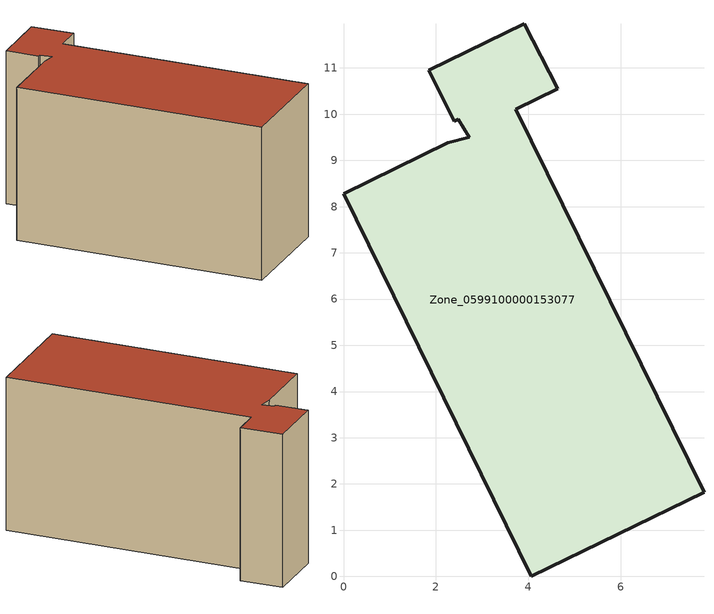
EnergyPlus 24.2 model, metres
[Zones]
Zone_0599100000153077
 floor ground (C_G): 2.25,9.38 2.72,9.5 2.48,9.9 2.4,9.85 1.85,10.95 3.91,11.96 4.63,10.55 3.73,10.11 7.8,1.82 4.06,0 0,8.28 z0
 wall outside (C_F): 4.63,10.55 3.91,11.96 1.85,10.95 2.4,9.85 2.48,9.9 2.72,9.5 2.25,9.38 0,8.28 4.06,0 7.8,1.82 3.73,10.11 4.63,10.55 z0:5.78
 roof outside (C_R): 2.72,9.5 2.25,9.38 0,8.28 4.06,0 7.8,1.82 3.73,10.11 4.63,10.55 3.91,11.96 1.85,10.95 2.4,9.85 2.48,9.9 z5.78
[BUILDING]
Pand.0599100000153077: North Axis=0; Terrain=City; Loads Convergence Tolerance Value=0.04; Temperature Convergence Tolerance Value=0.4; Solar Distribution=FullExterior; Maximum Number of Warmup Days=25; Minimum Number of Warmup Days=1
[Site:Location]
Rotterdam.The.Hague.AP_ZH_NLD Design_Conditions: Latitude=51.96; Longitude=4.45; Time Zone=1; Elevation=-4.5
[SITE:GROUNDTEMPERATURE:BUILDINGSURFACE]
18, 18, 18, 18, 18, 18, 18, 18, 18, 18, 18, 18
[MATERIAL] Thermal Absorptance=0.9; Solar Absorptance=0.7; Visible Absorptance=0.7
Name | Roughness | Thickness | Conductivity | Density | Specific Heat
G.TI.1946-1964 | MediumSmooth | 0.15 | 1 | 540 | 1210
F.TI.1946-1964 | Rough | 0.3 | 0.857143 | 1920 | 840
R.TI.1946-1964 | MediumRough | 0.2 | 0.277778 | 1500 | 1000
[CONSTRUCTION]
C_G: G.TI.1946-1964
C_F: F.TI.1946-1964
C_R: R.TI.1946-1964
[ZONE]
Zone_0599100000153077: Type=1; Multiplier=1; Ceiling Height=Autocalculate; Volume=Autocalculate; Floor Area=autocalculate; Part of Total Floor Area=Yes
[ZONEINFILTRATION:DESIGNFLOWRATE]
Infil_Zone_0599100000153077: Zone or ZoneList or Space or SpaceList=Zone_0599100000153077; Schedule=AlwaysOn; Design Flow Rate Calculation Method=Flow/Area; Flow Rate per Floor Area=0.003; Constant Term Coefficient=1; Temperature Term Coefficient=0; Velocity Term Coefficient=0; Velocity Squared Term Coefficient=0
[HVACTEMPLATE:ZONE:IDEALLOADSAIRSYSTEM]
Zone_0599100000153077: Maximum Heating Supply Air Temperature=50; Minimum Cooling Supply Air Temperature=13; Maximum Heating Supply Air Humidity Ratio=0.0156; Minimum Cooling Supply Air Humidity Ratio=0.0077; Heating Limit=NoLimit; Cooling Limit=NoLimit; Dehumidification Control Type=ConstantSensibleHeatRatio; Cooling Sensible Heat Ratio=0.7; Dehumidification Setpoint=60; Humidification Control Type=None; Humidification Setpoint=30; Outdoor Air Method=None; Outdoor Air Flow Rate per Person=0.00944; Outdoor Air Flow Rate per Zone Floor Area=0; Outdoor Air Flow Rate per Zone=0; Demand Controlled Ventilation Type=None; Outdoor Air Economizer Type=NoEconomizer; Heat Recovery Type=None; Sensible Heat Recovery Effectiveness=0.7; Latent Heat Recovery Effectiveness=0.65
[ZONECONTROL:THERMOSTAT]
ThermostatControl_Zone_0599100000153077: Zone or ZoneList=Zone_0599100000153077; Control Type Schedule=DualSetpointControlType; Control 1=Thermostat_Zone_0599100000153077; Temperature Difference Between Cutout And Setpoint=0
[THERMOSTATSETPOINT:DUALSETPOINT]
Thermostat_Zone_0599100000153077: Heating Setpoint Temperature Schedule=HeatingSetpoint_Zone_0599100000153077; Cooling Setpoint Temperature Schedule=CoolingSetpoint_Zone_0599100000153077
[SCHEDULE:COMPACT]
HeatingSetpoint_Zone_0599100000153077: Through: 12/31, For: AllDays, Until: 24:00, 21
CoolingSetpoint_Zone_0599100000153077: Through: 12/31, For: AllDays, Until: 24:00, 24
DualSetpointControlType: Through: 12/31, For: AllDays, Until: 24:00, 4
AlwaysOn: Through: 12/31, For: AllDays, Until: 24:00, 1
